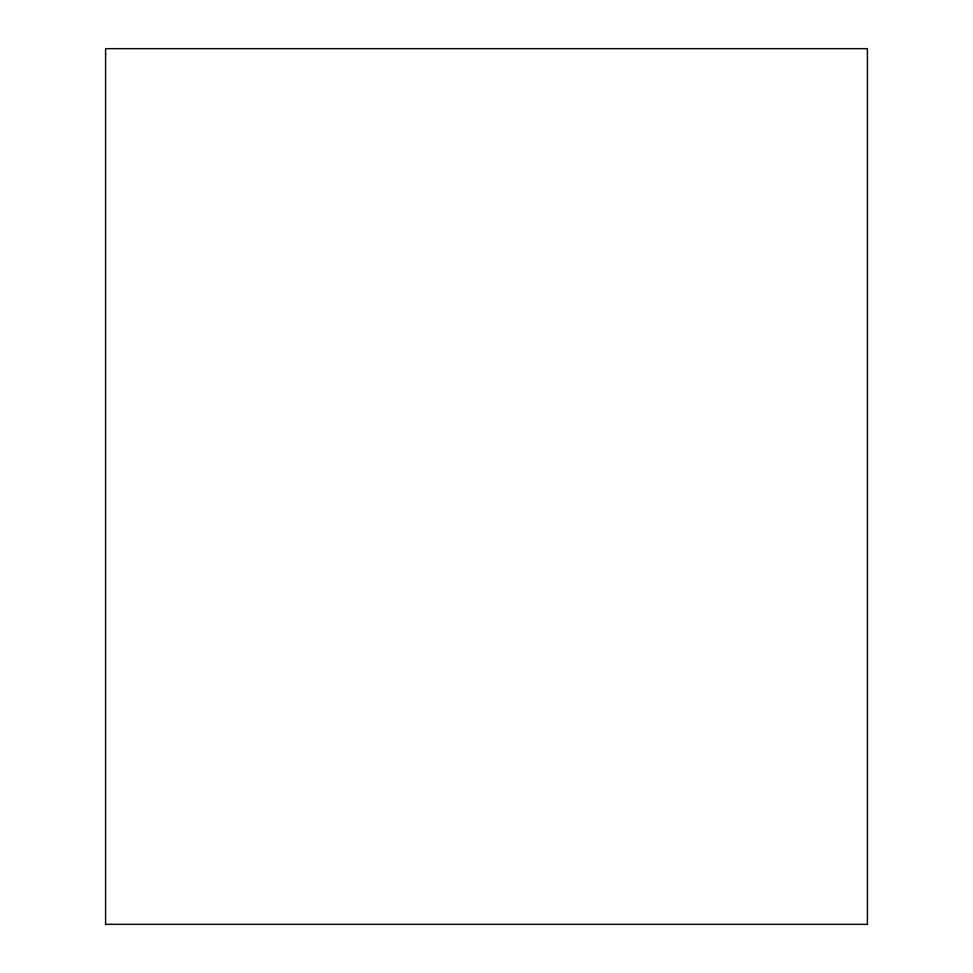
<?xml version="1.0" encoding="UTF-8"?>
<svg xmlns="http://www.w3.org/2000/svg" width="973" height="973" viewBox="0 0 973 973"><rect width="100%" height="100%" fill="white"/><g stroke="black" fill="none" stroke-linecap="round" stroke-linejoin="round"><path stroke-width="1.46" d="M867.405 48.65L105.595 48.65L105.595 924.35L867.405 924.35L867.405 48.65"/></g></svg>
